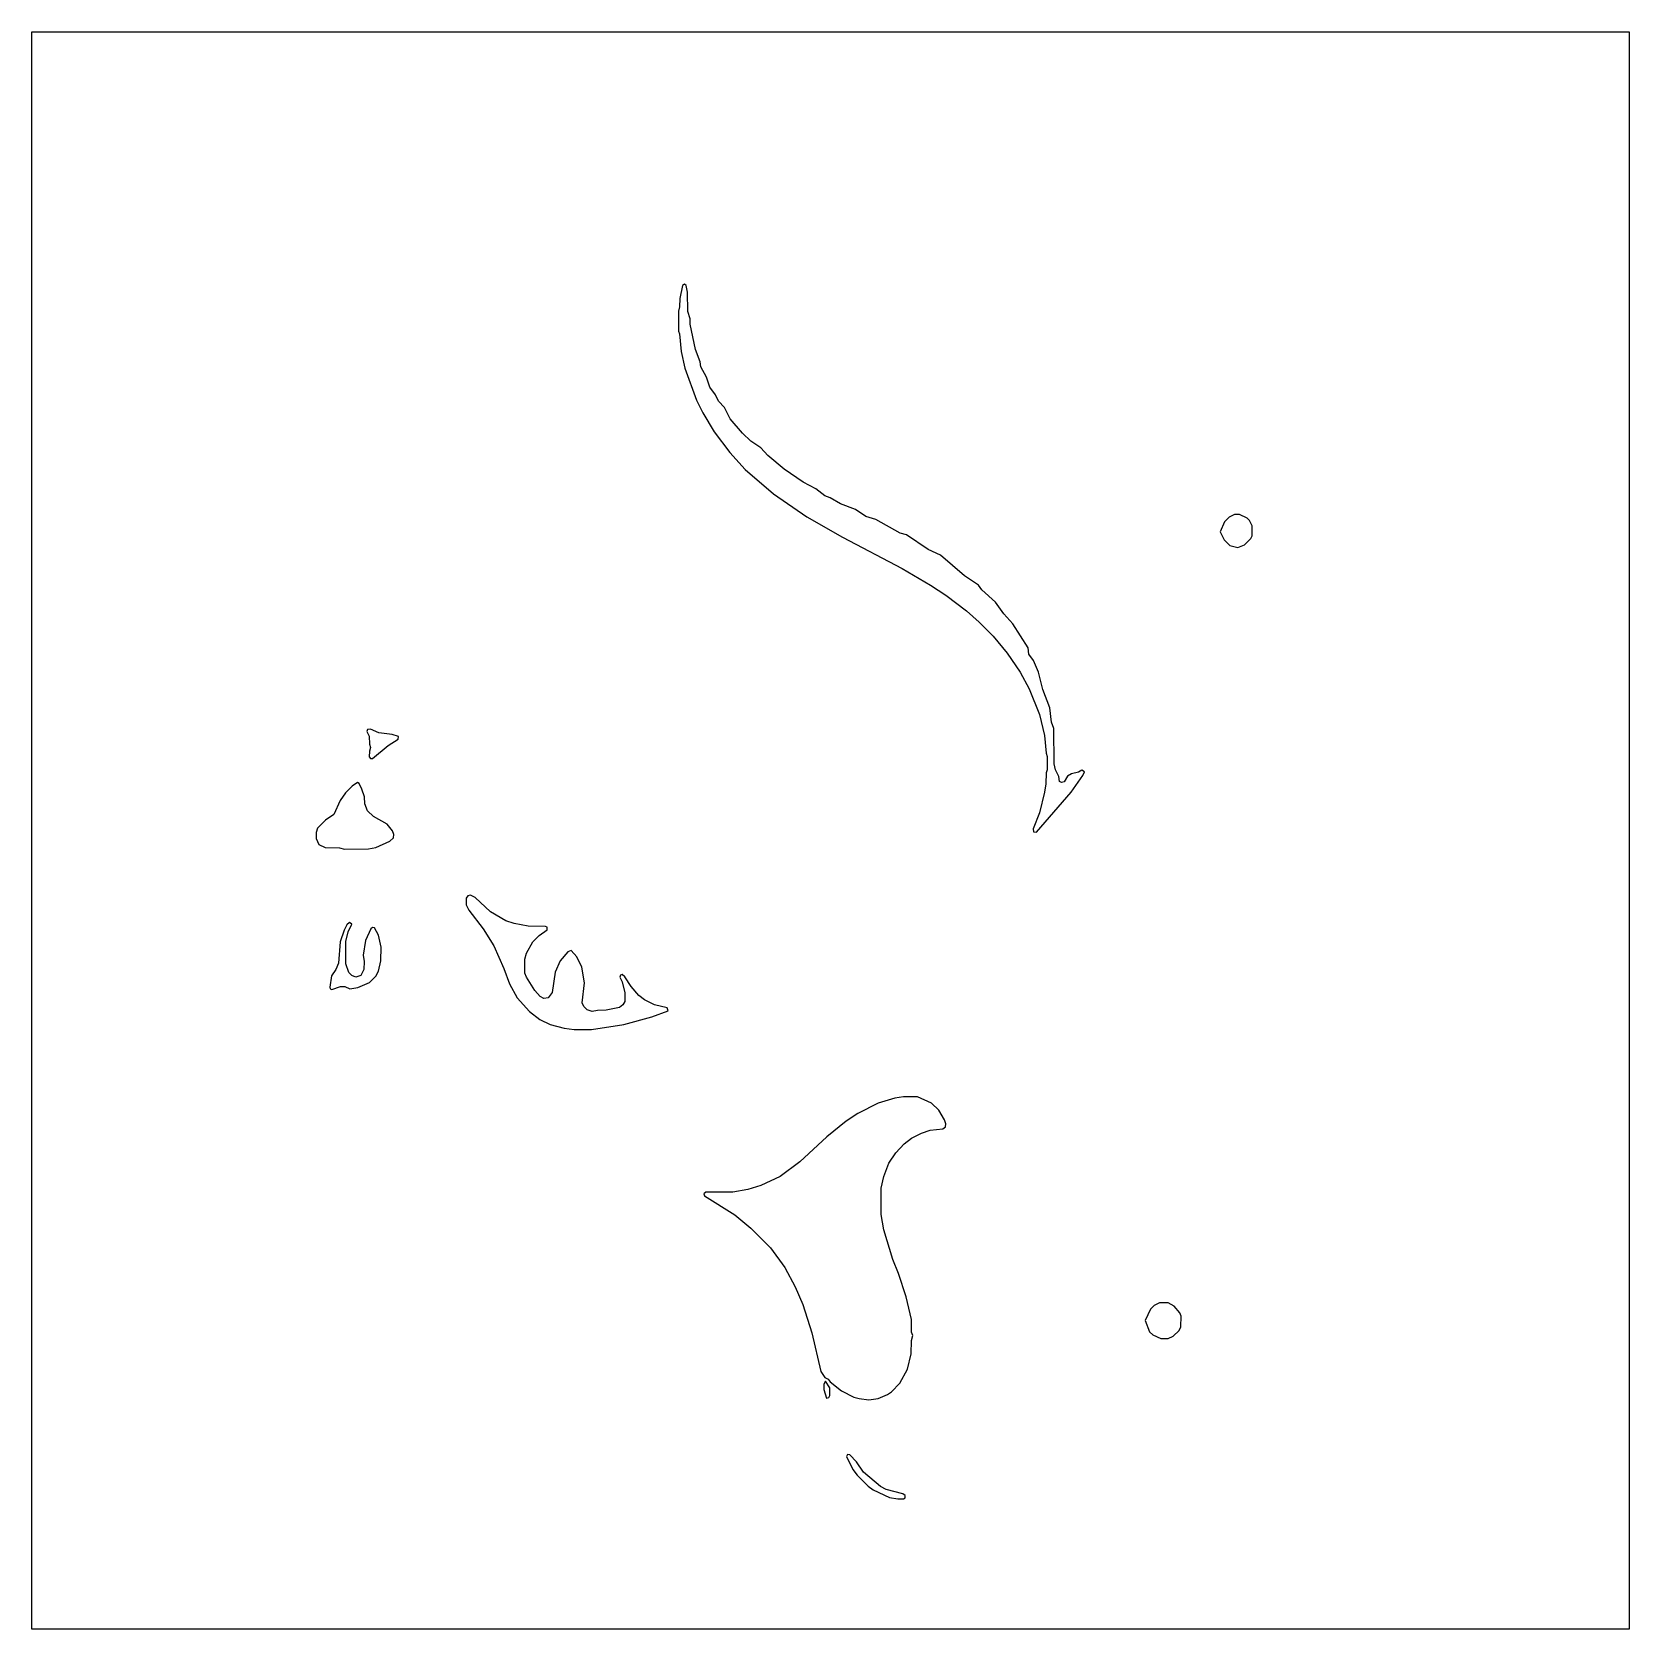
# Model space of a CAD drawing. Header units: millimetres. Extents: x 0 to 300, y 0 to 300.
import ezdxf

# ---------------------------------------------------------------- set-up
doc = ezdxf.new("R2010")
doc.units = ezdxf.units.MM
doc.layers.add('CUT', color=7, linetype='CONTINUOUS')

msp = doc.modelspace()

# ---------------------------------------------------------------- linework, layer by layer
at = {"layer": 'CUT'}
for points in [[(300, 0), (0, 0), (0, 300), (300, 300)], [(122.64, 236.86), (124.82, 230.83), (126, 228.47), (128.17, 224.86), (131.06, 221.03), (133.98, 217.82), (139.32, 213.24), (145.55, 208.91), (152.27, 205.07), (163.47, 199.24), (168.76, 196.11), (171.66, 194.18), (175.52, 191.27), (177.9, 189.16), (180.55, 186.49), (183.21, 183.33), (185.62, 179.73), (187.3, 176.62), (189.23, 171.81), (190.21, 167.86), (190.49, 164.52), (190.7, 163.9), (190.7, 161.4), (190.5, 160.81), (190.46, 158.78), (190.2, 157.18), (189.24, 153.34), (188.09, 150.3), (188.15, 149.74), (188.67, 149.67), (195.23, 157.22), (197.42, 160.35), (197.68, 161.03), (197.23, 161.35), (196.59, 160.94), (195.27, 160.64), (194.53, 160.18), (193.92, 159.12), (193.37, 159), (193, 159.23), (192.89, 160.17), (192.27, 161.38), (192.01, 162.5), (191.94, 169.15), (191.52, 170.35), (191.23, 173.06), (189.86, 176.51), (189.07, 179.76), (188.12, 181.91), (187.25, 183.15), (187.15, 184.32), (184.28, 188.83), (182.55, 190.69), (181, 192.86), (178.44, 195.23), (177.83, 196.06), (175.15, 197.85), (170.67, 201.73), (168.35, 202.77), (164.26, 205.54), (163.09, 205.88), (158.54, 208.41), (156.64, 208.98), (154.7, 210.32), (151.88, 211.36), (149.92, 212.48), (148.91, 212.85), (147.27, 214.15), (144.88, 215.46), (141.27, 217.89), (138.22, 220.41), (136.92, 221.91), (135.04, 223.16), (133.49, 224.65), (131.13, 227.33), (130.07, 229.43), (128.99, 230.65), (128.39, 231.84), (127.32, 233.26), (126.72, 235.17), (125.62, 237.12), (125.53, 238.05), (124.63, 240.33), (123.67, 245.13), (123.62, 246.14), (123.21, 247.48), (123.14, 251.14), (122.9, 252.36), (122.59, 252.62), (122.17, 252.37), (121.69, 249.93), (121.65, 248.34), (121.45, 247.56), (121.47, 243.78), (121.65, 243.28), (121.93, 239.98)], [(226.52, 203.14), (227.78, 203.64), (228.96, 204.82), (229.22, 205.36), (229.21, 207.2), (228.73, 208.2), (228.28, 208.65), (226.84, 209.37), (225.89, 209.38), (224.87, 208.87), (223.98, 207.99), (223.21, 206.08), (223.96, 204.59), (224.98, 203.51)], [(66.93, 165.96), (68.8, 167.16), (68.87, 167.65), (67.67, 168.05), (65.18, 168.35), (63.6, 169.02), (63.05, 168.98), (62.88, 168.58), (63.34, 167.69), (63.39, 166.2), (63.62, 165.56), (63.4, 164.9), (63.37, 163.84), (63.6, 163.5), (63.97, 163.53)], [(57.8, 146.73), (58.73, 146.52), (63.22, 146.53), (64.62, 146.78), (67.24, 147.97), (67.91, 148.62), (67.97, 149.25), (67.7, 149.93), (66.72, 151.16), (64.13, 152.63), (63.05, 153.71), (62.53, 155), (62.46, 156.31), (61.98, 157.78), (61.49, 158.84), (61.13, 159.01), (60.13, 158.34), (58.88, 157.07), (57.91, 155.63), (56.68, 153.03), (55.15, 151.92), (53.67, 150.44), (53.36, 149.6), (53.37, 148.48), (53.9, 147.38), (55.06, 146.78)], [(86.74, 128.33), (88.63, 124.06), (89.7, 121.17), (91.14, 118.54), (93.45, 115.97), (95.39, 114.52), (97.32, 113.57), (100, 112.84), (101.87, 112.6), (105.1, 112.6), (111.17, 113.56), (116.46, 115), (119.49, 116.13), (119.35, 116.66), (116.94, 117.26), (115.07, 118.2), (113.98, 119.01), (112.56, 120.67), (111.35, 122.54), (110.85, 122.93), (110.54, 122.8), (110.45, 122.47), (110.88, 121.59), (111.39, 119.5), (111.36, 117.89), (110.97, 117.24), (110.37, 116.74), (107.87, 116.25), (106.24, 116.21), (105.22, 115.99), (104.27, 116.31), (103.67, 116.91), (103.35, 117.65), (103.81, 121.36), (103.32, 124.3), (102.34, 126.27), (101.31, 127.45), (100.67, 127.24), (99.24, 125.53), (98.28, 123.36), (97.72, 119.58), (96.95, 118.54), (96.18, 118.43), (95.49, 118.85), (94.44, 119.92), (92.87, 122.47), (92.61, 123.18), (92.6, 125.82), (92.9, 126.93), (94.1, 129.08), (95.25, 130.27), (96.78, 131.34), (96.79, 131.84), (96.49, 131.99), (93.21, 132.03), (90.55, 132.5), (88.99, 133.02), (86.14, 134.71), (83.26, 137.43), (82.37, 137.87), (81.89, 137.72), (81.59, 137.29), (81.56, 136.06), (82.06, 135.03), (84.77, 131.51)], [(57.98, 120.7), (58.77, 120.67), (59.71, 120.23), (61.23, 120.49), (63.42, 121.46), (64.58, 122.61), (65.09, 123.59), (65.56, 125.53), (65.58, 128.06), (65.08, 130.31), (64.32, 131.72), (63.95, 131.78), (63.65, 131.51), (62.68, 129.33), (62.19, 126.59), (62.41, 125.42), (62.36, 123.89), (61.79, 122.79), (60.82, 122.44), (60.08, 122.76), (59.5, 123.31), (58.94, 124.95), (58.94, 129.17), (59.43, 130.94), (60.11, 132.43), (59.67, 132.75), (59.16, 132.3), (58.63, 131.26), (57.91, 129.09), (57.59, 125.11), (57.11, 123.9), (56.24, 122.67), (55.93, 120.56), (56.02, 120.24), (56.3, 120.12)], [(132, 77.83), (135.05, 75.29), (138.71, 71.58), (141.41, 67.94), (143.37, 64.3), (144.79, 60.94), (146.48, 55.65), (148.21, 48.37), (148.92, 47.24), (149.56, 46.93), (149.94, 46.43), (152.04, 44.76), (154.4, 43.57), (155.41, 43.32), (157.18, 43.06), (158.95, 43.32), (160.68, 44.04), (161.46, 44.59), (163.04, 46.21), (164.47, 48.81), (165.18, 51.72), (165.23, 54.23), (165.45, 55.14), (165.23, 55.78), (165.19, 58.13), (164.24, 62.43), (162.8, 66.76), (161.68, 69.44), (159.99, 75), (159.5, 77.88), (159.52, 82.84), (159.99, 85.03), (160.98, 87.52), (162.25, 89.48), (163.83, 91.12), (165.2, 92.2), (167.11, 93.16), (168.69, 93.68), (171.1, 93.97), (171.58, 94.36), (171.65, 94.88), (171.4, 95.67), (170.35, 97.45), (169, 98.76), (166.32, 99.96), (163.7, 99.97), (162.1, 99.72), (158.96, 98.76), (155.14, 96.85), (152.96, 95.4), (149.31, 92.45), (144.27, 87.76), (140.56, 85), (136.92, 83.31), (134.47, 82.57), (131.64, 82.09), (126.56, 82.07), (126.22, 81.77), (126.36, 81.37)], [(212.04, 54.55), (213.41, 54.55), (214.38, 55.03), (215.49, 56.1), (215.83, 56.74), (215.84, 58.77), (215.6, 59.37), (214.56, 60.65), (213.42, 61.26), (211.78, 61.26), (210.77, 60.75), (210.1, 60.07), (209.12, 57.96), (209.95, 55.86), (210.56, 55.28)], [(149.06, 46.58), (148.73, 45.99), (148.73, 44.97), (149.24, 43.4), (149.71, 43.52), (149.88, 43.88), (149.86, 45.3)], [(154.19, 29.94), (154.98, 28.9), (157.06, 26.86), (158.01, 26.13), (161.11, 24.7), (162.67, 24.43), (163.72, 24.45), (164.03, 24.65), (164.05, 25.07), (163.57, 25.4), (160.47, 26.21), (159.39, 26.78), (156.18, 29.47), (154.9, 31.39), (153.62, 32.75), (153.19, 32.8), (152.98, 32.39)]]:
    msp.add_lwpolyline(points, close=True, dxfattribs=at)

doc.saveas('drawing.dxf')
